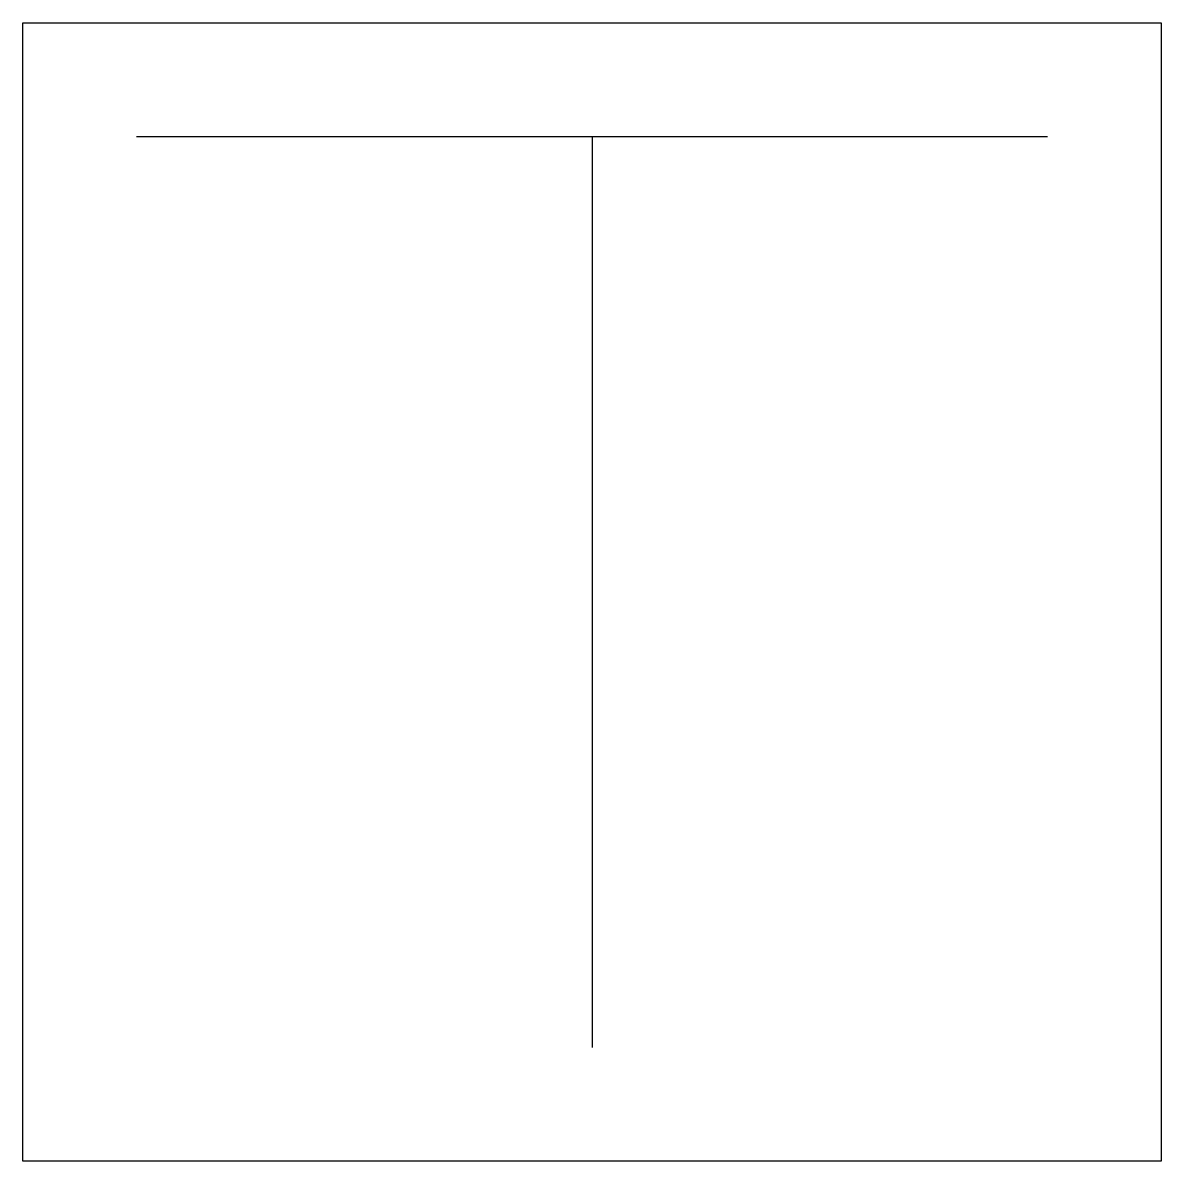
# Model space of a CAD drawing. Header units: millimetres. Extents: x -0.5 to 0.5, y -0.5 to 0.5.
import ezdxf

# ---------------------------------------------------------------- set-up
doc = ezdxf.new("R2010")
doc.units = ezdxf.units.MM

msp = doc.modelspace()

# ---------------------------------------------------------------- linework, layer by layer
at = {"color": 1, "true_color": 0xff0000}
for points in [[(-0.5, 0.5), (0.5, 0.5), (0.5, -0.5), (-0.5, -0.5), (-0.5, 0.5)], [(-0.4, 0.4), (0.4, 0.4)], [(0, 0.4), (0, -0.4)]]:
    msp.add_lwpolyline(points, dxfattribs=at)

doc.saveas('drawing.dxf')
